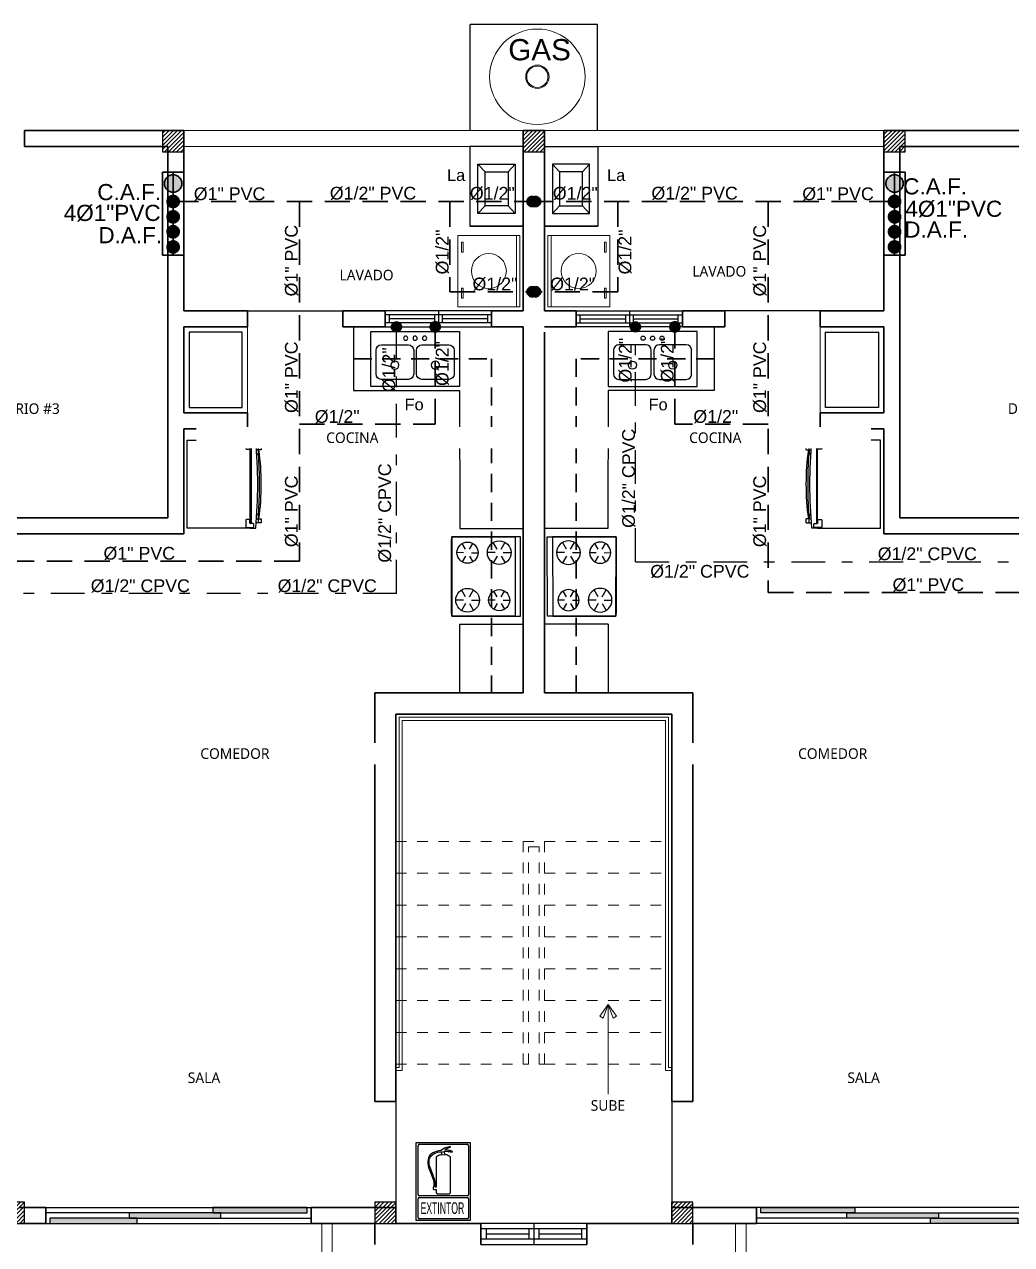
# Model space of a CAD drawing. Header units: feet. Extents: x 1019 to 2236, y -546 to 122.
# Drawn here: x 1064.7 to 1074, y -188.92 to -177.42 of the extents above; entities that cross this region are included whole.
import ezdxf

# ---------------------------------------------------------------- set-up
doc = ezdxf.new("R2010")
doc.units = ezdxf.units.FT
doc.header["$LTSCALE"] = 0.05
doc.header["$MEASUREMENT"] = 0
for name, pattern in [('DASHDOT', [25.4, 12.7, -6.35, 0, -6.35]), ('DASHED2', [0.375, 0.25, -0.125]), ('HIDDEN', [9.525, 6.35, -3.175])]:
    doc.linetypes.add(name, pattern=pattern)
for name, color, linetype, lineweight in [('A-WALL', 7, 'Continuous', 25), ('AGUA POTABLE', 5, 'HIDDEN', 35), ('closet', 8, 'Continuous', 5), ('COCINA', 8, 'Continuous', 25), ('escalera', 8, 'DASHED2', 0), ('FURN', 8, 'Continuous', 9), ('MB', 8, 'Continuous', 20), ('P-SANR-FIXT', 8, 'Continuous', 9)]:
    doc.layers.add(name, color=color, linetype=linetype, lineweight=lineweight)
for name, color, linetype in [('AGUA_CALIENTE', 1, 'DASHDOT'), ('AGUASNEGRAS', 4, 'Continuous'), ('ANNDTOBJ', 2, 'Continuous'), ('columna', 9, 'Continuous'), ('DIM', 10, 'Continuous'), ('MB3', 8, 'Continuous'), ('MUEBLES', 8, 'Continuous'), ('MUROS', 7, 'Continuous'), ('muross', 7, 'Continuous'), ('PERT-VENT', 8, 'Continuous'), ('PISO', 8, 'Continuous'), ('PISOS', 7, 'Continuous'), ('TEXXT', 2, 'Continuous'), ('TXT', 2, 'Continuous')]:
    doc.layers.add(name, color=color, linetype=linetype)
doc.styles.add('ads', font='trebuc.ttf', dxfattribs={"height": 0.14})
doc.styles.add('COMIN Simb Señalizacion', font='')
doc.styles.add('DAMIAN', font='arial.ttf', dxfattribs={"height": 0.12})
doc.styles.get("Standard").update_dxf_attribs({"font": 'arial.ttf'})
doc.styles.get('COMIN Simb Señalizacion').set_extended_font_data('Humanst521 BT')

# ---------------------------------------------------------------- blocks, each defined once
blk = doc.blocks.new('A$C285A50AC')
at = {"layer": 'MUEBLES'}
for p, q in [((0.001, 0.69, -0.889), (0, 0.029, -0.889)), ((0.001, 0.69), (0.001, 0.639)), ((0.763, 0.688), (0.001, 0.69)), ((0.763, 0.688, -0.889), (0.001, 0.69, -0.889)), ((0.001, 0.639), (0.763, 0.637)), ((0.762, 0.028, -0.889), (0.763, 0.688, -0.889)), ((0.763, 0.637), (0.763, 0.688)), ((0, 0.029, -0.889), (0.762, 0.028, -0.889))]:
    blk.add_line(p, q, dxfattribs=at)
at = {"layer": 'MUEBLES', "color": 8}
for p, q in [((0.153, 0.524, 0.003), (0.153, 0.6, 0.003)), ((0.61, 0.523, 0.003), (0.611, 0.587, 0.003)), ((0.12, 0.505, 0.003), (0.054, 0.543, 0.003)), ((0.186, 0.505, 0.003), (0.252, 0.543, 0.003)), ((0.577, 0.504, 0.003), (0.523, 0.536, 0.003)), ((0.643, 0.504, 0.003), (0.698, 0.536, 0.003)), ((0.12, 0.467, 0.003), (0.054, 0.429, 0.003)), ((0.153, 0.448, 0.003), (0.153, 0.372, 0.003)), ((0.186, 0.467, 0.003), (0.252, 0.429, 0.003)), ((0.577, 0.466, 0.003), (0.522, 0.435, 0.003)), ((0.61, 0.447, 0.003), (0.61, 0.384, 0.003)), ((0.643, 0.466, 0.003), (0.698, 0.434, 0.003)), ((0.153, 0.219, 0.003), (0.153, 0.283, 0.003)), ((0.577, 0.2, 0.003), (0.511, 0.238, 0.003)), ((0.61, 0.219, 0.003), (0.61, 0.295, 0.003)), ((0.643, 0.199, 0.003), (0.709, 0.237, 0.003)), ((0.12, 0.2, 0.003), (0.065, 0.232, 0.003)), ((0.12, 0.162, 0.003), (0.065, 0.131, 0.003)), ((0.153, 0.143, 0.003), (0.152, 0.08, 0.003)), ((0.186, 0.2, 0.003), (0.241, 0.232, 0.003)), ((0.186, 0.162, 0.003), (0.241, 0.13, 0.003)), ((0.577, 0.162, 0.003), (0.511, 0.124, 0.003)), ((0.61, 0.142, 0.003), (0.61, 0.066, 0.003)), ((0.643, 0.161, 0.003), (0.709, 0.123, 0.003))]:
    blk.add_line(p, q, dxfattribs=at)
at = {"layer": 'MUEBLES', "extrusion": (-0.001805, -0.999998, 0)}
for p, q in [((0.063, 0.027, -0.622), (0.698, 0.025, -0.622)), ((0.063, 0.027, -0.102), (0.698, 0.025, -0.102))]:
    blk.add_line(p, q, dxfattribs=at)
at = {"layer": 'MUEBLES'}
for centre, radius in [((0.153, 0.486, 0.003), 0.114), ((0.61, 0.485, 0.003), 0.102), ((0.153, 0.181, 0.003), 0.102), ((0.61, 0.181, 0.003), 0.114)]:
    blk.add_circle(centre, radius, dxfattribs=at)
at = {"layer": 'MUEBLES', "color": 8, "extrusion": (-0.001805, -0.999998, 0)}
for centre in [(0.089, -0.038, -0.027), (0.216, -0.038, -0.027), (0.381, -0.038, -0.027), (0.546, -0.038, -0.027), (0.673, -0.038, -0.027)]:
    blk.add_circle(centre, 0.0254, dxfattribs=at)
at = {"layer": 'MUEBLES'}
for points in [[(0, 0.029), (0.001, 0.639), (0.763, 0.637), (0.762, 0.028)], [(0.001, 0.69, 0.254), (0.001, 0.639, 0.254), (0.763, 0.637, 0.254), (0.763, 0.688, 0.254)]]:
    blk.add_3dface(points, dxfattribs=at)
at = {"layer": 'MUEBLES', "color": 8}
for points in [[(0.025, 0.027, -0.076), (0.025, 0.027, -0.533), (0.737, 0.025, -0.533), (0.737, 0.025, -0.076)], [(0.025, 0.027, -0.597), (0.025, 0.027, -0.851), (0.737, 0.025, -0.851), (0.737, 0.025, -0.597)]]:
    blk.add_3dface(points, dxfattribs=at)
blk = doc.blocks.new('A$C2C3967B4')
at = {"layer": 'COCINA'}
for p, q in [((0.838, 0.52), (0, 0.52)), ((0, 0.52), (0, 0)), ((0.838, 0), (0.838, 0.52)), ((0.356, 0.393), (0.102, 0.393)), ((0.737, 0.393), (0.483, 0.393)), ((0.051, 0.342), (0.051, 0.119)), ((0.406, 0.119), (0.406, 0.342)), ((0.432, 0.342), (0.432, 0.119)), ((0.787, 0.119), (0.787, 0.342)), ((0.102, 0.068), (0.356, 0.068)), ((0.483, 0.068), (0.737, 0.068)), ((0, 0), (0.838, 0))]:
    blk.add_line(p, q, dxfattribs=at)
for centre, radius in [((0.33, 0.456), 0.0201), ((0.419, 0.456), 0.0201), ((0.508, 0.456), 0.0201), ((0.229, 0.202), 0.0381), ((0.61, 0.202), 0.0381)]:
    blk.add_circle(centre, radius, dxfattribs=at)
for centre, start, end in [((0.102, 0.342), 90, 180), ((0.356, 0.342), 0, 90), ((0.483, 0.342), 90, 180), ((0.737, 0.342), 0, 90), ((0.102, 0.119), 180, 270), ((0.356, 0.119), 270, 0), ((0.483, 0.119), 180, 270), ((0.737, 0.119), 270, 0)]:
    blk.add_arc(centre, 0.0508, start, end, dxfattribs=at)
blk = doc.blocks.new('A$C007B5363')
at = {"layer": 'COCINA'}
for p, q in [((0, 0.829), (0.594, 0.829)), ((0, 0), (0, 0.829)), ((0.551, 0.816), (0.551, 0.752)), ((0.621, 0.822), (0.557, 0.822)), ((0.594, 0.829), (0.601, 0.829)), ((0.594, 0.822), (0.594, 0.829)), ((0.601, 0.829), (0.601, 0.822)), ((0.645, 0.829), (0.601, 0.829)), ((0.627, 0.791), (0.627, 0.816)), ((0.557, 0.746), (0.582, 0.746)), ((0.589, 0.752), (0.589, 0.778)), ((0.594, 0.045), (0.594, 0.784)), ((0.595, 0.784), (0.621, 0.784)), ((0.601, 0.784), (0.601, 0.044)), ((0.649, 0.778), (0.671, 0.778)), ((0.671, 0.74), (0.651, 0.74)), ((0.654, 0.702), (0.671, 0.702)), ((0.671, 0.778), (0.698, 0.778)), ((0.671, 0.74), (0.671, 0.778)), ((0.671, 0.74), (0.671, 0.778)), ((0.698, 0.74), (0.671, 0.74)), ((0.671, 0.74), (0.671, 0.702)), ((0.671, 0.702), (0.671, 0.74)), ((0.699, 0.74), (0.699, 0.778)), ((0.671, 0.127), (0.654, 0.127)), ((0.671, 0.127), (0.671, 0.089)), ((0.671, 0.089), (0.671, 0.127)), ((0.594, 0), (0, 0)), ((0.551, 0.076), (0.551, 0.013)), ((0.582, 0.083), (0.557, 0.083)), ((0.557, 0.006), (0.621, 0.006)), ((0.589, 0.051), (0.589, 0.076)), ((0.594, 0), (0.594, 0.006)), ((0.594, 0), (0.601, 0)), ((0.621, 0.044), (0.595, 0.044)), ((0.601, 0.006), (0.601, 0)), ((0.601, 0), (0.645, 0)), ((0.627, 0.013), (0.627, 0.038)), ((0.671, 0.051), (0.649, 0.051)), ((0.651, 0.089), (0.671, 0.089)), ((0.671, 0.089), (0.698, 0.089)), ((0.671, 0.051), (0.671, 0.089)), ((0.671, 0.051), (0.671, 0.089)), ((0.698, 0.051), (0.671, 0.051)), ((0.699, 0.051), (0.699, 0.089))]:
    blk.add_line(p, q, dxfattribs=at)
for centre, radius, start, end in [((0.557, 0.816), 0.00635, 90, 180), ((0.621, 0.816), 0.00635, 360, 90), ((-3.851, 0.414), 4.515, 354.7351, 5.2649), ((0.557, 0.752), 0.00635, 180, 270), ((0.582, 0.752), 0.00635, 270, 360), ((0.595, 0.778), 0.00635, 90, 180), ((0.621, 0.791), 0.00635, 270, 360), ((-3.079, 0.414), 3.761, 355.6182, 4.3818), ((-1.675, 0.414), 2.373, 352.1151, 7.8849), ((0.557, 0.076), 0.00635, 90, 180), ((0.557, 0.013), 0.00635, 180, 270), ((0.582, 0.076), 0.00635, 360, 90), ((0.595, 0.051), 0.00635, 180, 270), ((0.621, 0.038), 0.00635, 360, 90), ((0.621, 0.013), 0.00635, 270, 360)]:
    blk.add_arc(centre, radius, start, end, dxfattribs=at)
blk = doc.blocks.new('A$C074D4DC8')
at = {"layer": 'FURN'}
blk.add_line((0.0418, 0.3424), (0.0418, -0.1979), dxfattribs=at)
for points in [[(0.0418, 0.3424), (-0.0084, 0.2735), (0.0117, 0.2615), (0.0418, 0.3424)], [(0.0418, 0.3424), (0.0919, 0.2735), (0.0719, 0.2615), (0.0418, 0.3424)]]:
    blk.add_lwpolyline(points, dxfattribs=at)
blk = doc.blocks.new('A$C01EB0BB3')
at = {"layer": 'FURN'}
for p, q in [((0, 0, 224.56), (0, 0.61, 224.56)), ((0, 0.61, 224.56), (0.533, 0.61, 224.56)), ((0.503, 0.61, 224.56), (0.503, 0, 224.56)), ((0.533, 0.61, 224.56), (0.533, 0, 224.56)), ((0.533, 0, 224.56), (0, 0, 224.56))]:
    blk.add_line(p, q, dxfattribs=at)
at = {"layer": 'FURN', "ltscale": 0.02, "elevation": 224.56}
for points in [[(0.047, 0.536), (0.047, 0.45), (0.032, 0.45), (0.032, 0.536)], [(0.047, 0.143), (0.047, 0.057), (0.032, 0.057), (0.032, 0.143)]]:
    blk.add_lwpolyline(points, close=True, dxfattribs=at)
at = {"layer": 'FURN', "ltscale": 0.02}
blk.add_circle((0.267, 0.305, 224.56), 0.15, dxfattribs=at)
blk = doc.blocks.new('A$C1C7A76FF')
at = {"layer": 'FURN'}
for radius in [0.45, 0.11, 0.1]:
    blk.add_circle((0.45, 0.45), radius, dxfattribs=at)
blk = doc.blocks.new('A$C05DF3854')
at = {"layer": 'PERT-VENT', "extrusion": (-2.36783e-12, 8.94772e-16, -1)}
for p, q in [((1, 0.15), (0, 0.15)), ((0.5, 0.15), (0.5, 0)), ((1, 0.112), (0, 0.112)), ((1, 0.037), (0, 0.037)), ((0, 0), (1, 0)), ((0.04, 0.037), (0.04, 0.112)), ((0.465, 0.075), (0.04, 0.075)), ((0.465, 0.112), (0.465, 0.037)), ((0.535, 0.112), (0.535, 0.037)), ((0.965, 0.075), (0.535, 0.075)), ((0.965, 0.037), (0.965, 0.112))]:
    blk.add_line(p, q, dxfattribs=at)
blk = doc.blocks.new('A$C7C1C6447')
for points in [[(1.575, 0.1), (2.462, 0.1), (2.462, 0.15), (1.575, 0.15)], [(0.038, 0), (0.86, 0), (0.86, 0.05), (0.038, 0.05)], [(0.785, 0.05), (1.65, 0.05), (1.65, 0.1), (0.785, 0.1)]]:
    blk.add_hatch(color=256).paths.add_polyline_path(points)
at = {"layer": 'PERT-VENT', "extrusion": (-6.28888e-16, -1.94037e-15, -1)}
for points in [[(-1.575, 0.1), (-2.462, 0.1), (-2.462, 0.15), (-1.575, 0.15)], [(-0.038, 0), (-0.86, 0), (-0.86, 0.05), (-0.038, 0.05)], [(-0.785, 0.05), (-1.65, 0.05), (-1.65, 0.1), (-0.785, 0.1)]]:
    blk.add_lwpolyline(points, close=True, dxfattribs=at)
at = {"layer": 'PISO'}
for p, q in [((0, 0.15), (2.5, 0.15)), ((0, 0), (2.5, 0))]:
    blk.add_line(p, q, dxfattribs=at)
at = {"layer": 'PISO', "extrusion": (-6.28888e-16, -1.94037e-15, -1)}
for p, q in [((0.823, 0.1), (0, 0.1)), ((1.65, 0.05), (2.5, 0.05))]:
    blk.add_line(p, q, dxfattribs=at)
blk = doc.blocks.new('A$C74E0362C')
at = {"layer": 'PERT-VENT', "extrusion": (-2.36783e-12, 8.94772e-16, -1)}
for p, q in [((1, 0.2), (0, 0.2)), ((1, 0.15), (0, 0.15)), ((0.054, 0.05), (0.054, 0.15)), ((0.453, 0.15), (0.453, 0.05)), ((0.5, 0.2), (0.5, 0)), ((0.547, 0.15), (0.547, 0.05)), ((0.953, 0.05), (0.953, 0.15)), ((1, 0.05), (0, 0.05)), ((0.453, 0.1), (0.054, 0.1)), ((0.953, 0.1), (0.547, 0.1)), ((0, 0), (1, 0))]:
    blk.add_line(p, q, dxfattribs=at)
blk = doc.blocks.new('A$C3F8C01F5')
at = {"layer": 'ANNDTOBJ'}
for p, q in [((0, 0.223), (0.1543, 0.223)), ((0, 0), (0, 0.223)), ((0.0049, 0.0751), (0.0049, 0.2139)), ((0.0091, 0.2181), (0.1451, 0.2181)), ((0.0901, 0.2103), (0.081, 0.207)), ((0.0835, 0.2042), (0.0949, 0.2096)), ((0.0967, 0.2119), (0.0901, 0.2103)), ((0.0949, 0.2096), (0.0974, 0.2103)), ((0.0974, 0.2103), (0.0967, 0.2119)), ((0.1493, 0.2139), (0.1493, 0.0751)), ((0.1543, 0.223), (0.1543, 0)), ((0.0336, 0.176), (0.0328, 0.1691)), ((0.0345, 0.1794), (0.0336, 0.176)), ((0.0369, 0.1838), (0.0345, 0.1794)), ((0.0364, 0.1694), (0.037, 0.1744)), ((0.04, 0.1881), (0.0369, 0.1838)), ((0.037, 0.1744), (0.0389, 0.1796)), ((0.0389, 0.1796), (0.0421, 0.185)), ((0.0432, 0.1906), (0.04, 0.1881)), ((0.0421, 0.185), (0.0475, 0.1892)), ((0.0476, 0.1934), (0.0432, 0.1906)), ((0.0475, 0.1892), (0.0533, 0.1923)), ((0.052, 0.1957), (0.0476, 0.1934)), ((0.0576, 0.1978), (0.052, 0.1957)), ((0.0533, 0.1923), (0.06, 0.195)), ((0.0563, 0.1793), (0.0563, 0.0952)), ((0.0636, 0.1996), (0.0576, 0.1978)), ((0.06, 0.195), (0.0641, 0.1961)), ((0.0689, 0.1999), (0.0636, 0.1996)), ((0.0641, 0.1961), (0.0737, 0.1961)), ((0.0724, 0.1999), (0.0689, 0.1999)), ((0.0721, 0.1913), (0.0697, 0.1882)), ((0.0697, 0.1882), (0.0832, 0.1885)), ((0.0728, 0.1953), (0.0721, 0.1945)), ((0.0721, 0.1945), (0.0721, 0.1913)), ((0.081, 0.207), (0.0724, 0.2016)), ((0.0724, 0.2016), (0.0724, 0.1999)), ((0.0737, 0.1953), (0.0728, 0.1953)), ((0.0737, 0.1961), (0.0737, 0.1953)), ((0.0785, 0.1965), (0.0793, 0.1968)), ((0.0785, 0.1955), (0.0785, 0.1965)), ((0.0804, 0.1945), (0.0785, 0.1955)), ((0.0793, 0.1984), (0.0803, 0.1987)), ((0.0793, 0.1968), (0.0793, 0.1984)), ((0.0803, 0.1987), (0.0855, 0.1988)), ((0.0811, 0.1912), (0.0804, 0.1945)), ((0.0832, 0.1885), (0.0811, 0.1912)), ((0.0829, 0.2022), (0.0835, 0.2042)), ((0.0857, 0.2022), (0.0829, 0.2022)), ((0.0855, 0.1988), (0.0907, 0.1983)), ((0.091, 0.2015), (0.0857, 0.2022)), ((0.0907, 0.1983), (0.091, 0.1973)), ((0.0959, 0.2006), (0.091, 0.2015)), ((0.091, 0.1973), (0.0925, 0.1965)), ((0.0925, 0.1965), (0.0949, 0.1976)), ((0.0949, 0.1976), (0.0967, 0.1977)), ((0.1018, 0.1988), (0.0959, 0.2006)), ((0.0967, 0.1977), (0.0981, 0.1967)), ((0.0978, 0.0811), (0.0978, 0.1793)), ((0.0981, 0.1967), (0.0991, 0.1959)), ((0.0991, 0.1959), (0.1038, 0.1966)), ((0.1033, 0.1975), (0.1018, 0.1988)), ((0.1038, 0.1966), (0.1033, 0.1975)), ((0.0328, 0.1691), (0.0329, 0.1629)), ((0.0329, 0.1629), (0.0339, 0.1574)), ((0.0339, 0.1574), (0.0353, 0.151)), ((0.0353, 0.151), (0.0374, 0.1455)), ((0.0367, 0.1619), (0.0364, 0.1694)), ((0.0383, 0.1544), (0.0367, 0.1619)), ((0.0374, 0.1455), (0.0412, 0.1353)), ((0.042, 0.1439), (0.0383, 0.1544)), ((0.0468, 0.1321), (0.042, 0.1439)), ((0.0412, 0.1353), (0.0469, 0.1207)), ((0.0504, 0.1233), (0.0468, 0.1321)), ((0.0469, 0.1207), (0.0488, 0.1154)), ((0.0488, 0.1154), (0.0502, 0.108)), ((0.0502, 0.1063), (0.0496, 0.1058)), ((0.0496, 0.1058), (0.0496, 0.0996)), ((0.0502, 0.108), (0.0502, 0.1063)), ((0.0529, 0.1164), (0.0504, 0.1233)), ((0.0539, 0.1108), (0.0529, 0.1164)), ((0.0541, 0.1063), (0.0539, 0.1108)), ((0.0546, 0.1058), (0.0541, 0.1063)), ((0.0546, 0.0996), (0.0546, 0.1058)), ((0.1451, 0.0709), (0.0091, 0.0709)), ((0.0504, 0.0962), (0.0486, 0.0953)), ((0.0486, 0.0953), (0.0486, 0.09)), ((0.0486, 0.09), (0.0496, 0.0892)), ((0.0496, 0.0996), (0.0504, 0.0989)), ((0.0496, 0.0892), (0.0563, 0.0892)), ((0.0504, 0.0989), (0.0504, 0.0962)), ((0.0541, 0.0991), (0.0546, 0.0996)), ((0.0541, 0.0967), (0.0541, 0.0991)), ((0.055, 0.0952), (0.0541, 0.0967)), ((0.0563, 0.0952), (0.055, 0.0952)), ((0.0563, 0.0892), (0.0563, 0.0811)), ((0.0605, 0.0769), (0.0936, 0.0769)), ((0.0049, 0.0091), (0.0049, 0.0619)), ((0.0091, 0.0661), (0.1451, 0.0661)), ((0.1493, 0.0619), (0.1493, 0.0091)), ((0.1543, 0), (0, 0)), ((0.1451, 0.0049), (0.0091, 0.0049))]:
    blk.add_line(p, q, dxfattribs=at)
at = {"layer": 'ANNDTOBJ', "linetype": 'Continuous', "ltscale": 5}
blk.add_line((0.117, 0), (0, 0), dxfattribs=at)
at = {"layer": 'ANNDTOBJ'}
for centre, radius, start, end in [((0.0091, 0.2139), 0.0042, 90, 180), ((0.1451, 0.2139), 0.0042, 0, 90), ((0.06, 0.1793), 0.00374, 129.008, 180), ((0.077, 0.1583), 0.0308, 103.7582, 129.008), ((0.077, 0.1583), 0.0308, 50.992, 78.4551), ((0.094, 0.1793), 0.00374, 0, 50.992), ((0.0091, 0.0751), 0.0042, 180, 270), ((0.0605, 0.0811), 0.0042, 180, 270), ((0.0936, 0.0811), 0.0042, 270, 0), ((0.1451, 0.0751), 0.0042, 270, 0), ((0.0091, 0.0619), 0.0042, 90, 180), ((0.1451, 0.0619), 0.0042, 0, 90), ((0.0091, 0.0091), 0.0042, 180, 270), ((0.1451, 0.0091), 0.0042, 270, 0)]:
    blk.add_arc(centre, radius, start, end, dxfattribs=at)
at = {"layer": 'ANNDTOBJ', "style": 'COMIN Simb Señalizacion', "width": 0.56}
blk.add_text('EXTINTOR', height=0.03299, dxfattribs=at).set_placement((0.0121, 0.0194))
blk = doc.blocks.new('A$C012446DC')
at = {"layer": 'PISO'}
h = blk.add_hatch(dxfattribs=at)
h.set_pattern_fill('ANSI31', color=256, scale=0.008571, angle=180)
h.set_pattern_definition([(225, (206536.064322, 1154820.960068), (0.0192434059784, -0.0192434059784), [])])
h.paths.add_polyline_path([(0, 0), (0.2, 0), (0.2, 0.2), (0, 0.2)])
at = {"layer": 'columna'}
blk.add_lwpolyline([(0.2, 0.2), (0, 0.2), (0, 0), (0.2, 0)], close=True, dxfattribs=at)
blk = doc.blocks.new('A$C791B5281')
at = {"layer": 'MUROS', "lineweight": 35}
blk.add_line((4.9, 10.3, 1.239), (5.1, 10.3, 1.239), dxfattribs=at)
for p in [(1.5, 10.1, 1.239), (4.9, 10.1, 1.239), (8.3, 10.1, 1.239), (0, 0, 1.239), (3.5, 0, 1.239), (6.3, 0, 1.239), (9.8, 0, 1.239)]:
    blk.add_blockref('A$C012446DC', p)

msp = doc.modelspace()

# ---------------------------------------------------------------- hatches: boundary and pattern name
at = {"layer": 'AGUA POTABLE', "ltscale": 3}
h = msp.add_hatch(color=256, dxfattribs=at)
h.dxf.hatch_style = 1
edge = h.paths.add_edge_path()
edge.add_arc((1066.098, -178.924), 0.0821, 0, 360)
h = msp.add_hatch(color=256, dxfattribs=at)
h.dxf.hatch_style = 1
edge = h.paths.add_edge_path()
edge.add_arc((1072.898, -178.924), 0.0821, 180, 540, ccw=False)
h = msp.add_hatch(color=256, dxfattribs=at)
h.dxf.hatch_style = 1
edge = h.paths.add_edge_path()
edge.add_arc((1066.098, -179.094), 0.0571, 0, 360)
h = msp.add_hatch(color=256, dxfattribs=at)
h.dxf.hatch_style = 1
edge = h.paths.add_edge_path()
edge.add_arc((1069.481, -179.094), 0.0477, 0, 360)
h = msp.add_hatch(color=256, dxfattribs=at)
h.dxf.hatch_style = 1
edge = h.paths.add_edge_path()
edge.add_arc((1069.514, -179.094), 0.0477, 180, 540, ccw=False)
h = msp.add_hatch(color=256, dxfattribs=at)
h.dxf.hatch_style = 1
edge = h.paths.add_edge_path()
edge.add_arc((1072.898, -179.094), 0.0571, 180, 540, ccw=False)
h = msp.add_hatch(color=256, dxfattribs=at)
h.dxf.hatch_style = 1
edge = h.paths.add_edge_path()
edge.add_arc((1066.098, -179.238), 0.0571, 0, 360)
h = msp.add_hatch(color=256, dxfattribs=at)
h.dxf.hatch_style = 1
edge = h.paths.add_edge_path()
edge.add_arc((1072.898, -179.238), 0.0571, 180, 540, ccw=False)
h = msp.add_hatch(color=256, dxfattribs=at)
h.dxf.hatch_style = 1
edge = h.paths.add_edge_path()
edge.add_arc((1066.098, -179.379), 0.0571, 0, 360)
h = msp.add_hatch(color=256, dxfattribs=at)
h.dxf.hatch_style = 1
edge = h.paths.add_edge_path()
edge.add_arc((1072.898, -179.379), 0.0571, 180, 540, ccw=False)
h = msp.add_hatch(color=256, dxfattribs=at)
h.dxf.hatch_style = 1
edge = h.paths.add_edge_path()
edge.add_arc((1066.098, -179.522), 0.0571, 0, 360)
h = msp.add_hatch(color=256, dxfattribs=at)
h.dxf.hatch_style = 1
edge = h.paths.add_edge_path()
edge.add_arc((1072.898, -179.522), 0.0571, 180, 540, ccw=False)
h = msp.add_hatch(color=256, dxfattribs=at)
h.dxf.hatch_style = 1
edge = h.paths.add_edge_path()
edge.add_arc((1069.514, -179.944), 0.0477, 180, 540, ccw=False)
h = msp.add_hatch(color=256, dxfattribs=at)
h.dxf.hatch_style = 1
edge = h.paths.add_edge_path()
edge.add_arc((1068.568, -180.275), 0.0477, 0, 360)
h = msp.add_hatch(color=256, dxfattribs=at)
h.dxf.hatch_style = 1
edge = h.paths.add_edge_path()
edge.add_arc((1070.827, -180.275), 0.0477, 180, 540, ccw=False)
at = {"layer": 'AGUA_CALIENTE', "ltscale": 0.5}
h = msp.add_hatch(color=256, dxfattribs=at)
h.dxf.hatch_style = 1
edge = h.paths.add_edge_path()
edge.add_arc((1068.203, -180.275), 0.0477, 0, 360)
h = msp.add_hatch(color=256, dxfattribs=at)
h.dxf.hatch_style = 1
edge = h.paths.add_edge_path()
edge.add_arc((1070.455, -180.275), 0.0477, 180, 540, ccw=False)

# ---------------------------------------------------------------- linework, layer by layer
at = {"layer": 'A-WALL', "lineweight": 35, "extrusion": (-2.36783e-12, 8.94772e-16, -1)}
for p, q in [((1066.198, -178.425), (1064.698, -178.425)), ((1064.698, -178.425), (1064.698, -178.575)), ((1066.198, -180.125), (1066.198, -178.425)), ((1069.398, -178.425), (1069.398, -180.125)), ((1069.598, -180.125), (1069.598, -178.425)), ((1064.698, -178.575), (1066.048, -178.575)), ((1066.048, -178.575), (1066.048, -182.075)), ((1066.798, -180.125), (1066.198, -180.125)), ((1066.798, -180.275), (1066.798, -180.125)), ((1067.698, -180.275), (1067.698, -180.125)), ((1068.098, -180.125), (1067.698, -180.125)), ((1067.698, -180.125), (1067.698, -180.275)), ((1068.098, -180.275), (1068.098, -180.125)), ((1068.098, -180.275), (1068.098, -180.125)), ((1069.398, -180.125), (1069.098, -180.125)), ((1069.098, -180.125), (1069.098, -180.275)), ((1069.098, -180.275), (1069.098, -180.125)), ((1069.098, -180.275), (1069.098, -180.125)), ((1066.198, -181.085), (1066.198, -180.275)), ((1066.198, -180.275), (1066.798, -180.275)), ((1067.698, -180.275), (1068.098, -180.275)), ((1069.098, -180.275), (1069.398, -180.275)), ((1069.398, -183.725), (1069.398, -180.275)), ((1069.598, -183.725), (1069.598, -180.325)), ((1066.198, -181.085), (1066.798, -181.085)), ((1066.198, -182.225), (1066.198, -181.235)), ((1066.198, -181.235), (1066.798, -181.235)), ((1066.048, -182.075), (1063.698, -182.075)), ((1063.698, -182.225), (1066.198, -182.225)), ((1067.998, -183.725), (1067.998, -187.575)), ((1067.998, -183.725), (1069.398, -183.725)), ((1069.598, -183.725), (1070.998, -183.725)), ((1070.998, -183.725), (1070.998, -187.575)), ((1068.198, -187.575), (1068.198, -183.925)), ((1068.198, -183.925), (1070.798, -183.925)), ((1070.798, -187.575), (1070.798, -183.925)), ((1067.998, -187.575), (1068.198, -187.575)), ((1064.898, -188.575), (1064.648, -188.575)), ((1067.398, -188.575), (1067.398, -188.725)), ((1068.198, -188.575), (1067.398, -188.575)), ((1068.198, -188.725), (1068.198, -188.575)), ((1070.798, -188.725), (1070.798, -188.525)), ((1064.898, -188.725), (1064.648, -188.725)), ((1067.398, -188.725), (1067.998, -188.725)), ((1067.998, -188.925), (1067.998, -188.725)), ((1068.998, -188.725), (1068.998, -188.925)), ((1069.998, -188.725), (1069.998, -188.925)), ((1070.998, -188.925), (1070.998, -188.725))]:
    msp.add_line(p, q, dxfattribs=at)
at = {"layer": 'A-WALL', "lineweight": 35}
for p, q in [((1069.398, -178.425), (1069.598, -178.425)), ((1070.998, -187.575), (1070.798, -187.575)), ((1064.898, -188.575), (1064.898, -188.725)), ((1068.198, -188.725), (1068.998, -188.725)), ((1069.998, -188.725), (1070.798, -188.725))]:
    msp.add_line(p, q, dxfattribs=at)
at = {"layer": 'A-WALL', "lineweight": 35, "extrusion": (2.36783e-12, 8.94772e-16, -1)}
for p, q in [((1069.598, -178.425), (1069.598, -180.125)), ((1069.598, -180.125), (1069.598, -178.425)), ((1072.798, -178.425), (1074.298, -178.425)), ((1072.798, -180.125), (1072.798, -178.425)), ((1074.298, -178.575), (1072.948, -178.575)), ((1072.948, -178.575), (1072.948, -182.075)), ((1069.598, -180.125), (1069.898, -180.125)), ((1069.898, -180.125), (1069.898, -180.275)), ((1069.898, -180.275), (1069.898, -180.125)), ((1069.898, -180.275), (1069.898, -180.125)), ((1070.898, -180.125), (1071.298, -180.125)), ((1070.898, -180.275), (1070.898, -180.125)), ((1070.898, -180.275), (1070.898, -180.125)), ((1071.298, -180.275), (1071.298, -180.125)), ((1071.298, -180.125), (1071.298, -180.275)), ((1072.198, -180.275), (1072.198, -180.125)), ((1072.198, -180.125), (1072.798, -180.125)), ((1069.898, -180.275), (1069.598, -180.275)), ((1071.298, -180.275), (1070.898, -180.275)), ((1072.798, -180.275), (1072.198, -180.275)), ((1072.798, -181.085), (1072.798, -180.275)), ((1072.798, -181.085), (1072.198, -181.085)), ((1072.798, -181.235), (1072.198, -181.235)), ((1072.798, -182.225), (1072.798, -181.235)), ((1072.948, -182.075), (1075.298, -182.075)), ((1075.298, -182.225), (1072.798, -182.225)), ((1070.798, -188.575), (1071.598, -188.575)), ((1071.598, -188.575), (1071.598, -188.725)), ((1071.598, -188.725), (1070.998, -188.725))]:
    msp.add_line(p, q, dxfattribs=at)
at = {"layer": 'AGUA POTABLE', "ltscale": 3}
for p, q in [((1066.098, -178.818), (1066.098, -179.601)), ((1072.898, -178.818), (1072.898, -179.601))]:
    msp.add_line(p, q, dxfattribs=at)
at = {"layer": 'AGUA POTABLE', "ltscale": 0.75}
for p, q in [((1066.098, -179.094), (1069.481, -179.094)), ((1072.898, -179.094), (1069.514, -179.094)), ((1070.29, -179.944), (1069.491, -179.944)), ((1067.288, -182.484), (1058.682, -182.484)), ((1071.707, -182.78), (1080.313, -182.78))]:
    msp.add_line(p, q, dxfattribs=at)
at = {"layer": 'AGUA POTABLE', "ltscale": 3}
for points in [[(1065.998, -178.818), (1066.198, -178.818), (1066.198, -179.601), (1065.998, -179.601)], [(1072.998, -178.818), (1072.798, -178.818), (1072.798, -179.601), (1072.998, -179.601)]]:
    msp.add_lwpolyline(points, close=True, dxfattribs=at)
for centre, radius in [((1066.098, -178.924), 0.0821), ((1072.898, -178.924), 0.0821), ((1066.098, -179.094), 0.0571), ((1069.481, -179.094), 0.0477), ((1069.514, -179.094), 0.0477), ((1072.898, -179.094), 0.0571), ((1066.098, -179.238), 0.0571), ((1072.898, -179.238), 0.0571), ((1066.098, -179.379), 0.0571), ((1072.898, -179.379), 0.0571), ((1066.098, -179.522), 0.0571), ((1072.898, -179.522), 0.0571), ((1069.514, -179.944), 0.0477), ((1068.568, -180.275), 0.0477), ((1070.827, -180.275), 0.0477)]:
    msp.add_circle(centre, radius, dxfattribs=at)
at = {"layer": 'AGUA_CALIENTE', "ltscale": 0.5}
for p, q in [((1070.455, -182.489), (1080.305, -182.489)), ((1068.203, -182.789), (1058.69, -182.789))]:
    msp.add_line(p, q, dxfattribs=at)
for centre in [(1068.203, -180.275), (1070.455, -180.275)]:
    msp.add_circle(centre, 0.0477, dxfattribs=at)
at = {"layer": 'AGUASNEGRAS', "extrusion": (-2.36783e-12, 8.94772e-16, -1)}
msp.add_line((1067.398, -188.575), (1067.398, -188.725), dxfattribs=at)
at = {"layer": 'AGUASNEGRAS', "extrusion": (2.36783e-12, 8.94772e-16, -1)}
msp.add_line((1071.598, -188.575), (1071.598, -188.725), dxfattribs=at)
at = {"layer": 'closet'}
for p, q in [((1066.798, -181.085), (1066.798, -180.275)), ((1072.198, -181.085), (1072.198, -180.275)), ((1068.228, -187.255), (1068.228, -183.955)), ((1068.228, -183.955), (1070.768, -183.955)), ((1068.258, -187.285), (1068.258, -183.985)), ((1068.258, -183.985), (1070.738, -183.985)), ((1070.738, -187.285), (1070.738, -183.985)), ((1070.768, -187.255), (1070.768, -183.955)), ((1068.228, -187.255), (1068.198, -187.255)), ((1068.258, -187.285), (1068.198, -187.285)), ((1070.738, -187.285), (1070.798, -187.285)), ((1070.768, -187.255), (1070.798, -187.255))]:
    msp.add_line(p, q, dxfattribs=at)
at = {"layer": 'COCINA', "extrusion": (-2.36783e-12, 8.94772e-16, -1)}
for p, q in [((1068.971, -178.742), (1069.038, -178.815)), ((1069.322, -178.742), (1069.255, -178.815)), ((1068.971, -179.208), (1069.038, -179.135)), ((1069.322, -179.208), (1069.255, -179.135)), ((1069.398, -179.325), (1068.895, -179.325)), ((1067.798, -180.275), (1067.798, -180.875)), ((1067.798, -180.875), (1068.798, -180.875)), ((1068.798, -180.875), (1068.8, -182.177)), ((1068.8, -182.177), (1069.398, -182.177)), ((1068.798, -183.077), (1069.398, -183.077)), ((1068.798, -183.077), (1068.798, -183.725))]:
    msp.add_line(p, q, dxfattribs=at)
at = {"layer": 'COCINA', "extrusion": (2.36783e-12, 8.94772e-16, -1)}
for p, q in [((1069.674, -178.742), (1069.741, -178.815)), ((1070.024, -178.742), (1069.957, -178.815)), ((1069.674, -179.208), (1069.741, -179.135)), ((1070.024, -179.208), (1069.957, -179.135)), ((1069.598, -179.325), (1070.1, -179.325)), ((1071.198, -180.275), (1071.198, -180.875)), ((1070.198, -180.875), (1070.196, -182.177)), ((1071.198, -180.875), (1070.198, -180.875)), ((1070.196, -182.177), (1069.598, -182.177)), ((1070.198, -183.077), (1069.598, -183.077)), ((1070.198, -183.077), (1070.198, -183.725))]:
    msp.add_line(p, q, dxfattribs=at)
at = {"layer": 'COCINA', "extrusion": (-2.36783e-12, 8.94772e-16, -1), "elevation": 0}
for points in [[(-1068.895, -179.325), (-1069.398, -179.325), (-1069.398, -178.575), (-1068.895, -178.575)], [(-1068.971, -178.742), (-1069.322, -178.742), (-1069.322, -179.208), (-1068.971, -179.208)], [(-1069.038, -178.815), (-1069.255, -178.815), (-1069.255, -179.135), (-1069.038, -179.135)]]:
    msp.add_lwpolyline(points, close=True, dxfattribs=at)
at = {"layer": 'COCINA', "extrusion": (2.36783e-12, 8.94772e-16, -1), "elevation": 0}
for points in [[(-1070.1, -179.325), (-1069.598, -179.325), (-1069.598, -178.575), (-1070.1, -178.575)], [(-1070.024, -178.742), (-1069.674, -178.742), (-1069.674, -179.208), (-1070.024, -179.208)], [(-1069.957, -178.815), (-1069.741, -178.815), (-1069.741, -179.135), (-1069.957, -179.135)]]:
    msp.add_lwpolyline(points, close=True, dxfattribs=at)
at = {"layer": 'escalera'}
for p, q in [((1068.198, -185.125), (1069.398, -185.125)), ((1069.398, -187.225), (1069.398, -185.125)), ((1069.398, -185.125), (1069.598, -185.125)), ((1069.598, -185.125), (1070.798, -185.125)), ((1069.598, -187.225), (1069.598, -185.125)), ((1069.448, -187.225), (1069.448, -185.175)), ((1069.448, -185.175), (1069.548, -185.175)), ((1069.548, -187.225), (1069.548, -185.175)), ((1068.198, -185.425), (1069.398, -185.425)), ((1069.598, -185.425), (1070.798, -185.425)), ((1068.198, -185.725), (1069.398, -185.725)), ((1069.598, -185.725), (1070.798, -185.725)), ((1068.198, -186.025), (1069.398, -186.025)), ((1069.598, -186.025), (1070.798, -186.025)), ((1068.198, -186.325), (1069.398, -186.325)), ((1069.598, -186.325), (1070.798, -186.325)), ((1068.198, -186.625), (1069.398, -186.625)), ((1069.598, -186.625), (1070.798, -186.625)), ((1068.198, -186.925), (1069.398, -186.925)), ((1069.598, -186.925), (1070.798, -186.925)), ((1068.198, -187.225), (1069.398, -187.225)), ((1069.398, -187.225), (1069.448, -187.225)), ((1069.548, -187.225), (1069.598, -187.225)), ((1069.598, -187.225), (1070.798, -187.225))]:
    msp.add_line(p, q, dxfattribs=at)
at = {"layer": 'MB', "extrusion": (-2.36783e-12, 8.94772e-16, -1)}
for p, q in [((1069.398, -178.425), (1066.198, -178.425)), ((1066.198, -178.575), (1069.398, -178.575))]:
    msp.add_line(p, q, dxfattribs=at)
at = {"layer": 'MB', "extrusion": (2.36783e-12, 8.94772e-16, -1)}
for p, q in [((1069.598, -178.425), (1072.798, -178.425)), ((1072.798, -178.575), (1069.598, -178.575))]:
    msp.add_line(p, q, dxfattribs=at)
at = {"layer": 'MB3', "linetype": 'HIDDEN', "lineweight": 35, "ltscale": 0.54, "extrusion": (-2.36783e-12, 8.94772e-16, -1)}
for p, q in [((1067.798, -180.575), (1069.098, -180.575)), ((1069.098, -180.575), (1069.098, -183.725))]:
    msp.add_line(p, q, dxfattribs=at)
at = {"layer": 'MB3', "linetype": 'HIDDEN', "lineweight": 35, "ltscale": 0.54, "extrusion": (2.36783e-12, 8.94772e-16, -1)}
for p, q in [((1071.198, -180.575), (1069.898, -180.575)), ((1069.898, -180.575), (1069.898, -183.725))]:
    msp.add_line(p, q, dxfattribs=at)
at = {"layer": 'muross', "extrusion": (-2.36783e-12, 8.94772e-16, -1)}
msp.add_line((1069.598, -178.622), (1069.598, -178.425), dxfattribs=at)
at = {"layer": 'P-SANR-FIXT'}
for p, q in [((1067.498, -188.725), (1067.498, -190.175)), ((1067.598, -188.725), (1067.598, -190.275)), ((1071.398, -188.725), (1071.398, -190.275)), ((1071.498, -188.725), (1071.498, -190.175))]:
    msp.add_line(p, q, dxfattribs=at)
at = {"layer": 'PISO'}
for p, q in [((1066.798, -180.125), (1067.698, -180.125)), ((1072.198, -180.125), (1071.298, -180.125)), ((1068.198, -187.575), (1068.198, -188.575)), ((1070.798, -187.575), (1070.798, -188.525))]:
    msp.add_line(p, q, dxfattribs=at)
for points in [[(1066.248, -181.035), (1066.748, -181.035), (1066.748, -180.325), (1066.248, -180.325)], [(1072.748, -181.035), (1072.248, -181.035), (1072.248, -180.325), (1072.748, -180.325)]]:
    msp.add_lwpolyline(points, close=True, dxfattribs=at)
at = {"layer": 'PISOS'}
for p, q in [((1068.898, -178.425), (1068.898, -177.425)), ((1070.098, -177.425), (1068.898, -177.425)), ((1070.098, -178.425), (1070.098, -177.425))]:
    msp.add_line(p, q, dxfattribs=at)

# ---------------------------------------------------------------- block references
for name, p in [('A$C05DF3854', (1068.098, -180.275)), ('A$C7C1C6447', (1064.898, -188.725)), ('A$C74E0362C', (1068.998, -188.925))]:
    msp.add_blockref(name, p)
at = {"xscale": -1}
for name, p in [('A$C05DF3854', (1070.898, -180.275)), ('A$C7C1C6447', (1074.098, -188.725))]:
    msp.add_blockref(name, p, dxfattribs=at)
at = {"extrusion": (-1.45777e-14, -2.36562e-12, -1)}
msp.add_blockref('A$C2C3967B4', (-1068.798, -180.838), dxfattribs=at)
at = {"extrusion": (1.45777e-14, -2.36562e-12, -1), "xscale": -1}
msp.add_blockref('A$C2C3967B4', (-1070.198, -180.838), dxfattribs=at)
at = {"extrusion": (-2.36783e-12, 8.94772e-16, -1), "xscale": -0.980000000000021, "yscale": 0.9799999999999898, "zscale": 0.9799999999999965, "rotation": 89.89658188472907}
msp.add_blockref('A$C285A50AC', (-1068.695, -182.254, 0), dxfattribs=at)
at = {"extrusion": (2.36783e-12, 8.94772e-16, -1), "xscale": 0.9800000000000209, "yscale": 0.9800000000000209, "zscale": 0.9800000000000209, "rotation": 270.1034181152709}
msp.add_blockref('A$C285A50AC', (-1070.301, -182.254, 0), dxfattribs=at)
at = {"layer": 'AGUA POTABLE', "ltscale": 3, "xscale": 3.3, "yscale": 3.3, "zscale": 3.3}
msp.add_blockref('A$C3F8C01F5', (1068.39, -188.699), dxfattribs=at)
at = {"layer": 'COCINA', "extrusion": (-2.36783e-12, 8.94772e-16, -1), "xscale": -1}
msp.add_blockref('A$C007B5363', (-1066.231, -182.173, 0), dxfattribs=at)
at = {"layer": 'COCINA', "extrusion": (2.36783e-12, 8.94772e-16, -1)}
msp.add_blockref('A$C007B5363', (-1072.764, -182.173, 0), dxfattribs=at)
at = {"layer": 'DIM', "rotation": 90}
msp.add_blockref('A$C1C7A76FF', (1069.981, -178.368), dxfattribs=at)
at = {"layer": 'FURN', "xscale": 1.5625, "yscale": 1.5625, "zscale": 1.5625}
msp.add_blockref('A$C074D4DC8', (1070.132, -187.198), dxfattribs=at)

# ---------------------------------------------------------------- texts
at = {"layer": 'TEXXT', "style": 'DAMIAN'}
for s, insert, char_height, width, attachment_point in [(' La', (1068.637, -178.79), 0.11, 2.904, 1), (' La', (1070.359, -178.79), 0.11, 2.904, 3), ('\\A1;C.A.F.{\\fArial|b0|i0|c186|p34; }', (1065.684, -179.006), 0.1521, 3.06735, 5), ('\\A1;C.A.F.{\\fArial|b0|i0|c186|p34; }', (1073.28, -178.952), 0.1521, 3.06735, 5), ('\\A1;{\\fArial|b0|i0|c238|p34;%%C}1{\\fArial|b0|i0|c238|p34;"} PVC', (1066.967, -178.961), 0.12, 2.904, 3), ('\\A1;{\\fArial|b0|i0|c238|p34;%%C}1/2{\\fArial|b0|i0|c238|p34;"} PVC', (1068.389, -178.955), 0.12, 2.904, 3), ('\\A1;{\\fArial|b0|i0|c238|p34;%%C}1/2{\\fArial|b0|i0|c238|p34;"}  ', (1068.895, -178.956), 0.12, 2.904, 1), ('\\A1;{\\fArial|b0|i0|c238|p34;%%C}1/2{\\fArial|b0|i0|c238|p34;"}  ', (1070.1, -178.956), 0.12, 2.904, 3), ('\\A1;{\\fArial|b0|i0|c238|p34;%%C}1/2{\\fArial|b0|i0|c238|p34;"} PVC', (1070.606, -178.955), 0.12, 2.904, 1), ('\\A1;{\\fArial|b0|i0|c238|p34;%%C}1{\\fArial|b0|i0|c238|p34;"} PVC', (1072.028, -178.961), 0.12, 2.904, 1), ('\\A1;4{\\fArial|b0|i0|c238|p34;%%C}1{\\fArial|b0|i0|c238|p34;"PVC } {\\fArial|b0|i0|c186|p34; }', (1065.523, -179.204), 0.1521, 3.06735, 5), ('\\A1;4{\\fArial|b0|i0|c238|p34;%%C}1{\\fArial|b0|i0|c238|p34;"PVC } {\\fArial|b0|i0|c186|p34; }', (1073.456, -179.165), 0.1521, 3.06735, 5), ('\\A1;D.A.F.{\\fArial|b0|i0|c186|p34; }', (1073.29, -179.358), 0.1521, 3.06735, 5), ('\\A1;D.A.F.{\\fArial|b0|i0|c186|p34; }', (1065.694, -179.411), 0.1521, 3.06735, 5), (' Fo', (1068.237, -180.952), 0.11, 2.904, 1), (' Fo', (1070.759, -180.952), 0.11, 2.904, 3), ('\\A1;{\\fArial|b0|i0|c238|p34;%%C}1{\\fArial|b0|i0|c238|p34;"} PVC', (1066.116, -182.349), 0.12, 2.904, 3), ('\\A1;{\\fArial|b0|i0|c238|p34;%%C}1/2{\\fArial|b0|i0|c238|p34;"} CPVC', (1072.739, -182.354), 0.12, 2.904, 1), ('\\A1;{\\fArial|b0|i0|c238|p34;%%C}1/2{\\fArial|b0|i0|c238|p34;"} CPVC', (1070.595, -182.519), 0.12, 2.904, 1), ('\\A1;{\\fArial|b0|i0|c238|p34;%%C}1/2{\\fArial|b0|i0|c238|p34;"} CPVC', (1066.256, -182.655), 0.12, 2.904, 3), ('\\A1;{\\fArial|b0|i0|c238|p34;%%C}1/2{\\fArial|b0|i0|c238|p34;"} CPVC', (1068.018, -182.655), 0.12, 2.904, 3), ('\\A1;{\\fArial|b0|i0|c238|p34;%%C}1{\\fArial|b0|i0|c238|p34;"} PVC', (1072.879, -182.645), 0.12, 2.904, 1)]:
    msp.add_mtext(s, dxfattribs=dict(at, insert=insert, char_height=char_height, width=width, attachment_point=attachment_point))
at = {"layer": 'TEXXT', "char_height": 0.12, "width": 2.904, "rotation": 90, "style": 'DAMIAN'}
for s, insert, attachment_point in [('\\A1;{\\fArial|b0|i0|c238|p34;%%C}1{\\fArial|b0|i0|c238|p34;"} PVC', (1067.152, -180.413), 3), ('\\A1;{\\fArial|b0|i0|c238|p34;%%C}1/2{\\fArial|b0|i0|c238|p34;"}  ', (1068.574, -180.832), 1), ('\\A1;{\\fArial|b0|i0|c238|p34;%%C}1/2{\\fArial|b0|i0|c238|p34;"}  ', (1070.424, -180.801), 7), ('\\A1;{\\fArial|b0|i0|c238|p34;%%C}1/2{\\fArial|b0|i0|c238|p34;"}  ', (1070.82, -180.8), 7), ('\\A1;{\\fArial|b0|i0|c238|p34;%%C}1{\\fArial|b0|i0|c238|p34;"} PVC', (1071.691, -180.413), 9), ('\\A1;{\\fArial|b0|i0|c238|p34;%%C}1/2{\\fArial|b0|i0|c238|p34;"}  ', (1068.071, -180.891), 1), ('\\A1;{\\fArial|b0|i0|c238|p34;%%C}1/2{\\fArial|b0|i0|c238|p34;"} CPVC', (1068.032, -181.562), 3), ('\\A1;{\\fArial|b0|i0|c238|p34;%%C}1{\\fArial|b0|i0|c238|p34;"} PVC', (1067.152, -181.677), 3), ('\\A1;{\\fArial|b0|i0|c238|p34;%%C}1{\\fArial|b0|i0|c238|p34;"} PVC', (1071.691, -181.677), 9)]:
    msp.add_mtext(s, dxfattribs=dict(at, insert=insert, attachment_point=attachment_point))
at = {"layer": 'TXT', "insert": (1069.257, -177.563), "char_height": 0.2, "attachment_point": 1}
msp.add_mtext_dynamic_manual_height_columns('GAS', width=0.99636, gutter_width=1, heights=[0], dxfattribs=at)
at = {"layer": 'TXT', "char_height": 0.1, "width": 2.838, "attachment_point": 2, "style": 'ads', "bg_fill": 2}
for s, insert in [('LAVADO', (1071.246, -179.702)), ('DORMITORIO #3', (1064.513, -180.996)), ('DORMITORIO #3', (1074.483, -180.996))]:
    msp.add_mtext(s, dxfattribs=dict(at, insert=insert))
at = {"layer": 'TXT', "char_height": 0.1, "attachment_point": 2, "style": 'ads'}
for s, insert, width in [('SALA', (1066.389, -187.302), 2.838), ('SALA', (1072.606, -187.302), 2.838), ('SUBE', (1070.196, -187.563), 2.688)]:
    msp.add_mtext(s, dxfattribs=dict(at, insert=insert, width=width))

# ---------------------------------------------------------------- next in the draw order: linework, layer by layer
at = {"layer": 'AGUA POTABLE', "ltscale": 0.75}
msp.add_line((1070.29, -179.094), (1070.29, -179.944), dxfattribs=at)

# ---------------------------------------------------------------- next in the draw order: block references
at = {"xscale": 1.100000000000023, "yscale": 1.100000000000023, "zscale": 1.100000000000023, "rotation": 180}
msp.add_blockref('A$C01EB0BB3', (1070.215, -179.414), dxfattribs=at)

# ---------------------------------------------------------------- next in the draw order: texts
at = {"layer": 'TEXXT', "char_height": 0.12, "width": 2.904, "rotation": 90, "style": 'DAMIAN'}
for s, insert, attachment_point in [('\\A1;{\\fArial|b0|i0|c238|p34;%%C}1/2{\\fArial|b0|i0|c238|p34;"}  ', (1070.421, -179.781), 7), ('\\A1;{\\fArial|b0|i0|c238|p34;%%C}1{\\fArial|b0|i0|c238|p34;"} PVC', (1071.691, -179.314), 9)]:
    msp.add_mtext(s, dxfattribs=dict(at, insert=insert, attachment_point=attachment_point))
at = {"layer": 'TEXXT', "insert": (1070.075, -179.811, 224.56), "char_height": 0.12, "width": 2.904, "attachment_point": 3, "style": 'DAMIAN'}
msp.add_mtext('\\A1;{\\fArial|b0|i0|c238|p34;%%C}1/2{\\fArial|b0|i0|c238|p34;"}  ', dxfattribs=at)
at = {"layer": 'TXT', "char_height": 0.1, "width": 2.838, "attachment_point": 2, "style": 'ads', "bg_fill": 2}
for s, insert in [('LAVADO', (1067.921, -179.737)), ('COCINA', (1067.787, -181.27)), ('COCINA', (1071.208, -181.27)), ('COMEDOR', (1066.68, -184.247)), ('COMEDOR', (1072.315, -184.247))]:
    msp.add_mtext(s, dxfattribs=dict(at, insert=insert))

# ---------------------------------------------------------------- next in the draw order: hatches: boundary and pattern name
at = {"layer": 'AGUA POTABLE', "ltscale": 3}
h = msp.add_hatch(color=256, dxfattribs=at)
h.dxf.hatch_style = 1
edge = h.paths.add_edge_path()
edge.add_arc((1069.481, -179.944), 0.0477, 0, 360)

# ---------------------------------------------------------------- next in the draw order: linework, layer by layer
at = {"layer": 'A-WALL', "lineweight": 35, "extrusion": (-2.36783e-12, 8.94772e-16, -1)}
msp.add_line((1069.398, -180.125), (1069.398, -178.425), dxfattribs=at)
at = {"layer": 'A-WALL', "lineweight": 35}
for p, q in [((1066.798, -181.085), (1066.798, -181.235)), ((1072.198, -181.085), (1072.198, -181.235))]:
    msp.add_line(p, q, dxfattribs=at)
at = {"layer": 'AGUA POTABLE', "ltscale": 0.75}
for p, q in [((1068.706, -179.094), (1068.706, -179.944)), ((1068.706, -179.944), (1069.504, -179.944))]:
    msp.add_line(p, q, dxfattribs=at)
at = {"layer": 'AGUA POTABLE', "ltscale": 3}
msp.add_circle((1069.481, -179.944), 0.0477, dxfattribs=at)

# ---------------------------------------------------------------- next in the draw order: block references
at = {"xscale": -1.100000000000023, "yscale": 1.099999999999994, "zscale": 1.100000000000001, "rotation": 180}
msp.add_blockref('A$C01EB0BB3', (1068.78, -179.414), dxfattribs=at)

# ---------------------------------------------------------------- next in the draw order: texts
at = {"layer": 'TEXXT', "char_height": 0.12, "width": 2.904, "rotation": 90, "style": 'DAMIAN'}
for s, insert, attachment_point in [('\\A1;{\\fArial|b0|i0|c238|p34;%%C}1{\\fArial|b0|i0|c238|p34;"} PVC', (1067.152, -179.314), 3), ('\\A1;{\\fArial|b0|i0|c238|p34;%%C}1/2{\\fArial|b0|i0|c238|p34;"}  ', (1068.574, -179.781), 1)]:
    msp.add_mtext(s, dxfattribs=dict(at, insert=insert, attachment_point=attachment_point))
at = {"layer": 'TEXXT', "insert": (1068.92, -179.811, 224.56), "char_height": 0.12, "width": 2.904, "attachment_point": 1, "style": 'DAMIAN'}
msp.add_mtext('\\A1;{\\fArial|b0|i0|c238|p34;%%C}1/2{\\fArial|b0|i0|c238|p34;"}  ', dxfattribs=at)

# ---------------------------------------------------------------- next in the draw order: texts
at = {"layer": 'TXT', "char_height": 0.1, "width": 2.838, "attachment_point": 2, "style": 'ads', "bg_fill": 2}
for insert in [(1067.787, -181.27), (1071.208, -181.27)]:
    msp.add_mtext('COCINA', dxfattribs=dict(at, insert=insert))

# ---------------------------------------------------------------- next in the draw order: linework, layer by layer
at = {"layer": 'AGUA POTABLE', "ltscale": 0.75}
for p, q in [((1067.288, -179.094), (1067.288, -182.484)), ((1071.707, -179.094), (1071.707, -182.78)), ((1068.568, -181.193), (1068.568, -180.275)), ((1070.827, -181.193), (1070.827, -180.275)), ((1067.288, -181.193), (1068.568, -181.193)), ((1071.707, -181.193), (1070.827, -181.193))]:
    msp.add_line(p, q, dxfattribs=at)
at = {"layer": 'AGUA_CALIENTE', "ltscale": 0.5}
for p, q in [((1068.203, -182.789), (1068.203, -180.275)), ((1070.455, -182.489), (1070.455, -180.275))]:
    msp.add_line(p, q, dxfattribs=at)

# ---------------------------------------------------------------- next in the draw order: block references
msp.add_blockref('A$C791B5281', (1064.498, -188.725, -1.239))

# ---------------------------------------------------------------- next in the draw order: texts
at = {"layer": 'TEXXT', "char_height": 0.12, "width": 2.904, "style": 'DAMIAN'}
for insert, attachment_point in [((1067.433, -181.06), 1), ((1071.424, -181.06), 3)]:
    msp.add_mtext('\\A1;{\\fArial|b0|i0|c238|p34;%%C}1/2{\\fArial|b0|i0|c238|p34;"}  ', dxfattribs=dict(at, insert=insert, attachment_point=attachment_point))
at = {"layer": 'TEXXT', "insert": (1070.455, -181.235), "char_height": 0.12, "width": 2.904, "attachment_point": 9, "rotation": 90, "style": 'DAMIAN'}
msp.add_mtext('\\A1;{\\fArial|b0|i0|c238|p34;%%C}1/2{\\fArial|b0|i0|c238|p34;"} CPVC', dxfattribs=at)

doc.saveas('drawing.dxf')
